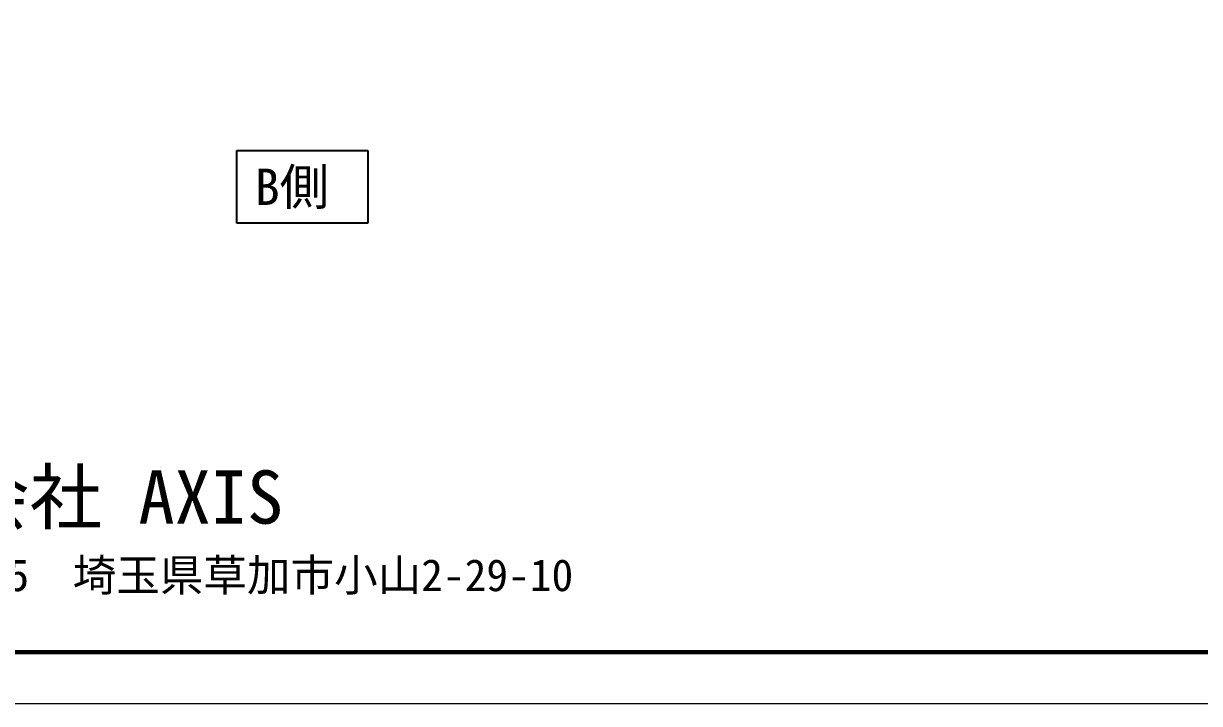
# Model space of a CAD drawing. Header units: millimetres. Extents: x -63086 to 83971, y -129912 to 13382.
# Drawn here: x 16914 to 22717, y -43624 to -40271 of the extents above; entities that cross this region are included whole.
import ezdxf

# ---------------------------------------------------------------- set-up
doc = ezdxf.new("R2010")
doc.units = ezdxf.units.MM
doc.layers.get('0').update_dxf_attribs({"lineweight": 0})
doc.layers.add('01用紙枠', color=7, linetype='Continuous', lineweight=5)
doc.layers.add('文字', color=7, linetype='Continuous')
doc.styles.add('小岩', font='MS Mincho.ttf', dxfattribs={"height": 150})

msp = doc.modelspace()

# ---------------------------------------------------------------- linework, layer by layer
at = {"layer": '01用紙枠'}
msp.add_lwpolyline([(13390.554, -30262.4261), (13390.554, -43623.5191), (32285.0288, -43623.5191), (32285.0288, -30262.4261)], close=True, dxfattribs=at)
msp.add_lwpolyline([(13390.554, -30262.4261), (13390.554, -43623.5191), (32285.0288, -43623.5191), (32285.0288, -30262.4261)], close=True, dxfattribs=at)
at = {"layer": '01用紙枠', "const_width": 22.4934}
msp.add_lwpolyline([(13653.0698, -43370.393), (32022.513, -43370.393), (32022.513, -30515.5522), (13653.0698, -30515.5522)], close=True, dxfattribs=at)
msp.add_lwpolyline([(13653.0698, -43370.393), (32022.513, -43370.393), (32022.513, -30515.5522), (13653.0698, -30515.5522)], close=True, dxfattribs=at)
msp.add_lwpolyline([(13653.0698, -43370.393), (32022.513, -43370.393), (32022.513, -30515.5522), (13653.0698, -30515.5522)], close=True, dxfattribs=at)
at = {"layer": '01用紙枠', "lineweight": 5, "const_width": 22.4934}
msp.add_lwpolyline([(13653.0698, -43370.393), (32022.513, -43370.393), (32022.513, -30515.5522), (13653.0698, -30515.5522)], close=True, dxfattribs=at)
msp.add_lwpolyline([(13653.0698, -43370.393), (32022.513, -43370.393), (32022.513, -30515.5522), (13653.0698, -30515.5522)], close=True, dxfattribs=at)

# ---------------------------------------------------------------- texts
at = {"ltscale": 10, "insert": (15869.5463, -42474.1957), "char_height": 262.619924, "attachment_point": 1, "style": '小岩'}
msp.add_mtext_dynamic_manual_height_columns('\\pxt3;株式会社 AXIS\\P{\\H0.6x;〒340-0045\u3000埼玉県草加市小山2-29-10}', width=7264.299633, gutter_width=1313.0996, heights=[0], dxfattribs=at)
at = {"layer": '文字', "ltscale": 10, "insert": (18056.1873, -40986.3208), "char_height": 178.78817, "attachment_point": 1, "style": '小岩', "bg_fill": 16, "box_fill_scale": 1.5, "bg_fill_color": 256, "bg_fill_transparency": 0}
msp.add_mtext_dynamic_manual_height_columns('B側', width=467.083018, gutter_width=893.9409, heights=[0], dxfattribs=at)

doc.saveas('drawing.dxf')
